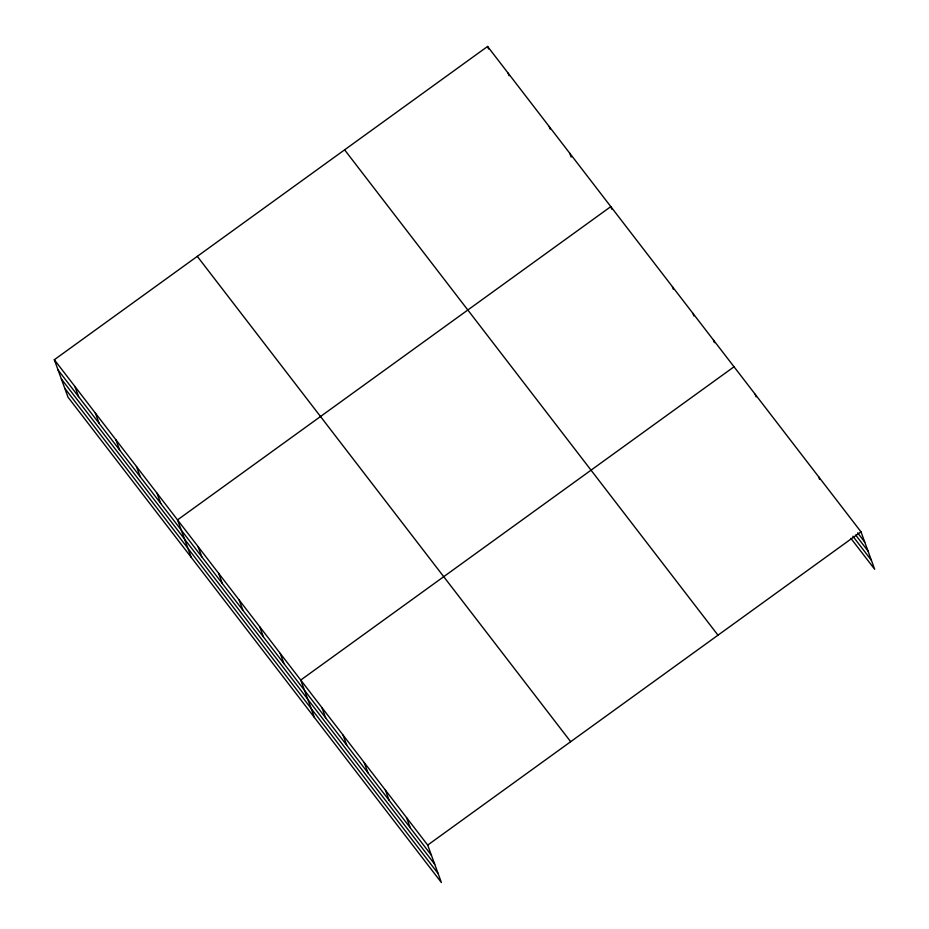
<?xml version="1.0" encoding="UTF-8"?>
<svg xmlns="http://www.w3.org/2000/svg" width="929" height="929" viewBox="0 0 929 929"><rect width="100%" height="100%" fill="white"/><g stroke="black" fill="none" stroke-linecap="round" stroke-linejoin="round"><path stroke-width="1.39" d="M54.323 359.732L427.688 845.088L441.403 882.55L68.026 397.194L54.323 359.732L487.597 46.45L860.974 531.806L874.677 569.268L850.883 538.332M734.026 366.792L300.741 680.063L314.455 717.525M427.688 845.088L860.974 531.806M857.664 532.886L864.725 542.048M855.667 534.988L868.011 551.036M852.88 536.219L871.39 560.292M344.613 149.836L717.989 635.192M197.296 256.346L570.673 741.702M58.062 369.974L431.439 855.33M61.349 378.951L434.726 864.307M64.74 388.206L438.116 873.562M818.658 476.798L819.599 479.364M755.184 394.291L756.125 396.846M713.484 340.095L714.424 342.65M692.953 313.398L693.893 315.953M672.422 286.701L673.351 289.267M611.746 209.176L610.806 206.621L177.532 519.892L191.246 557.365M569.744 153.227L571.149 157.071M549.202 126.53L550.142 129.096M508.128 73.147L509.069 75.702M487.597 46.45L488.538 49.005M406.53 817.578L410.281 827.82M385.372 790.08L389.123 800.322M364.214 762.581L367.965 772.812M343.056 735.071L346.807 745.313M321.898 707.573L325.649 717.815M280.21 653.366L283.96 663.608M259.679 626.68L263.418 636.922M239.136 599.983L242.887 610.225M218.605 573.286L222.356 583.528M198.063 546.589L201.814 556.831M157.001 493.206L160.74 503.448M136.458 466.509L140.209 476.751M115.928 439.812L119.678 450.054M95.385 413.115L99.136 423.357M74.854 386.418L78.605 396.66"/></g></svg>
